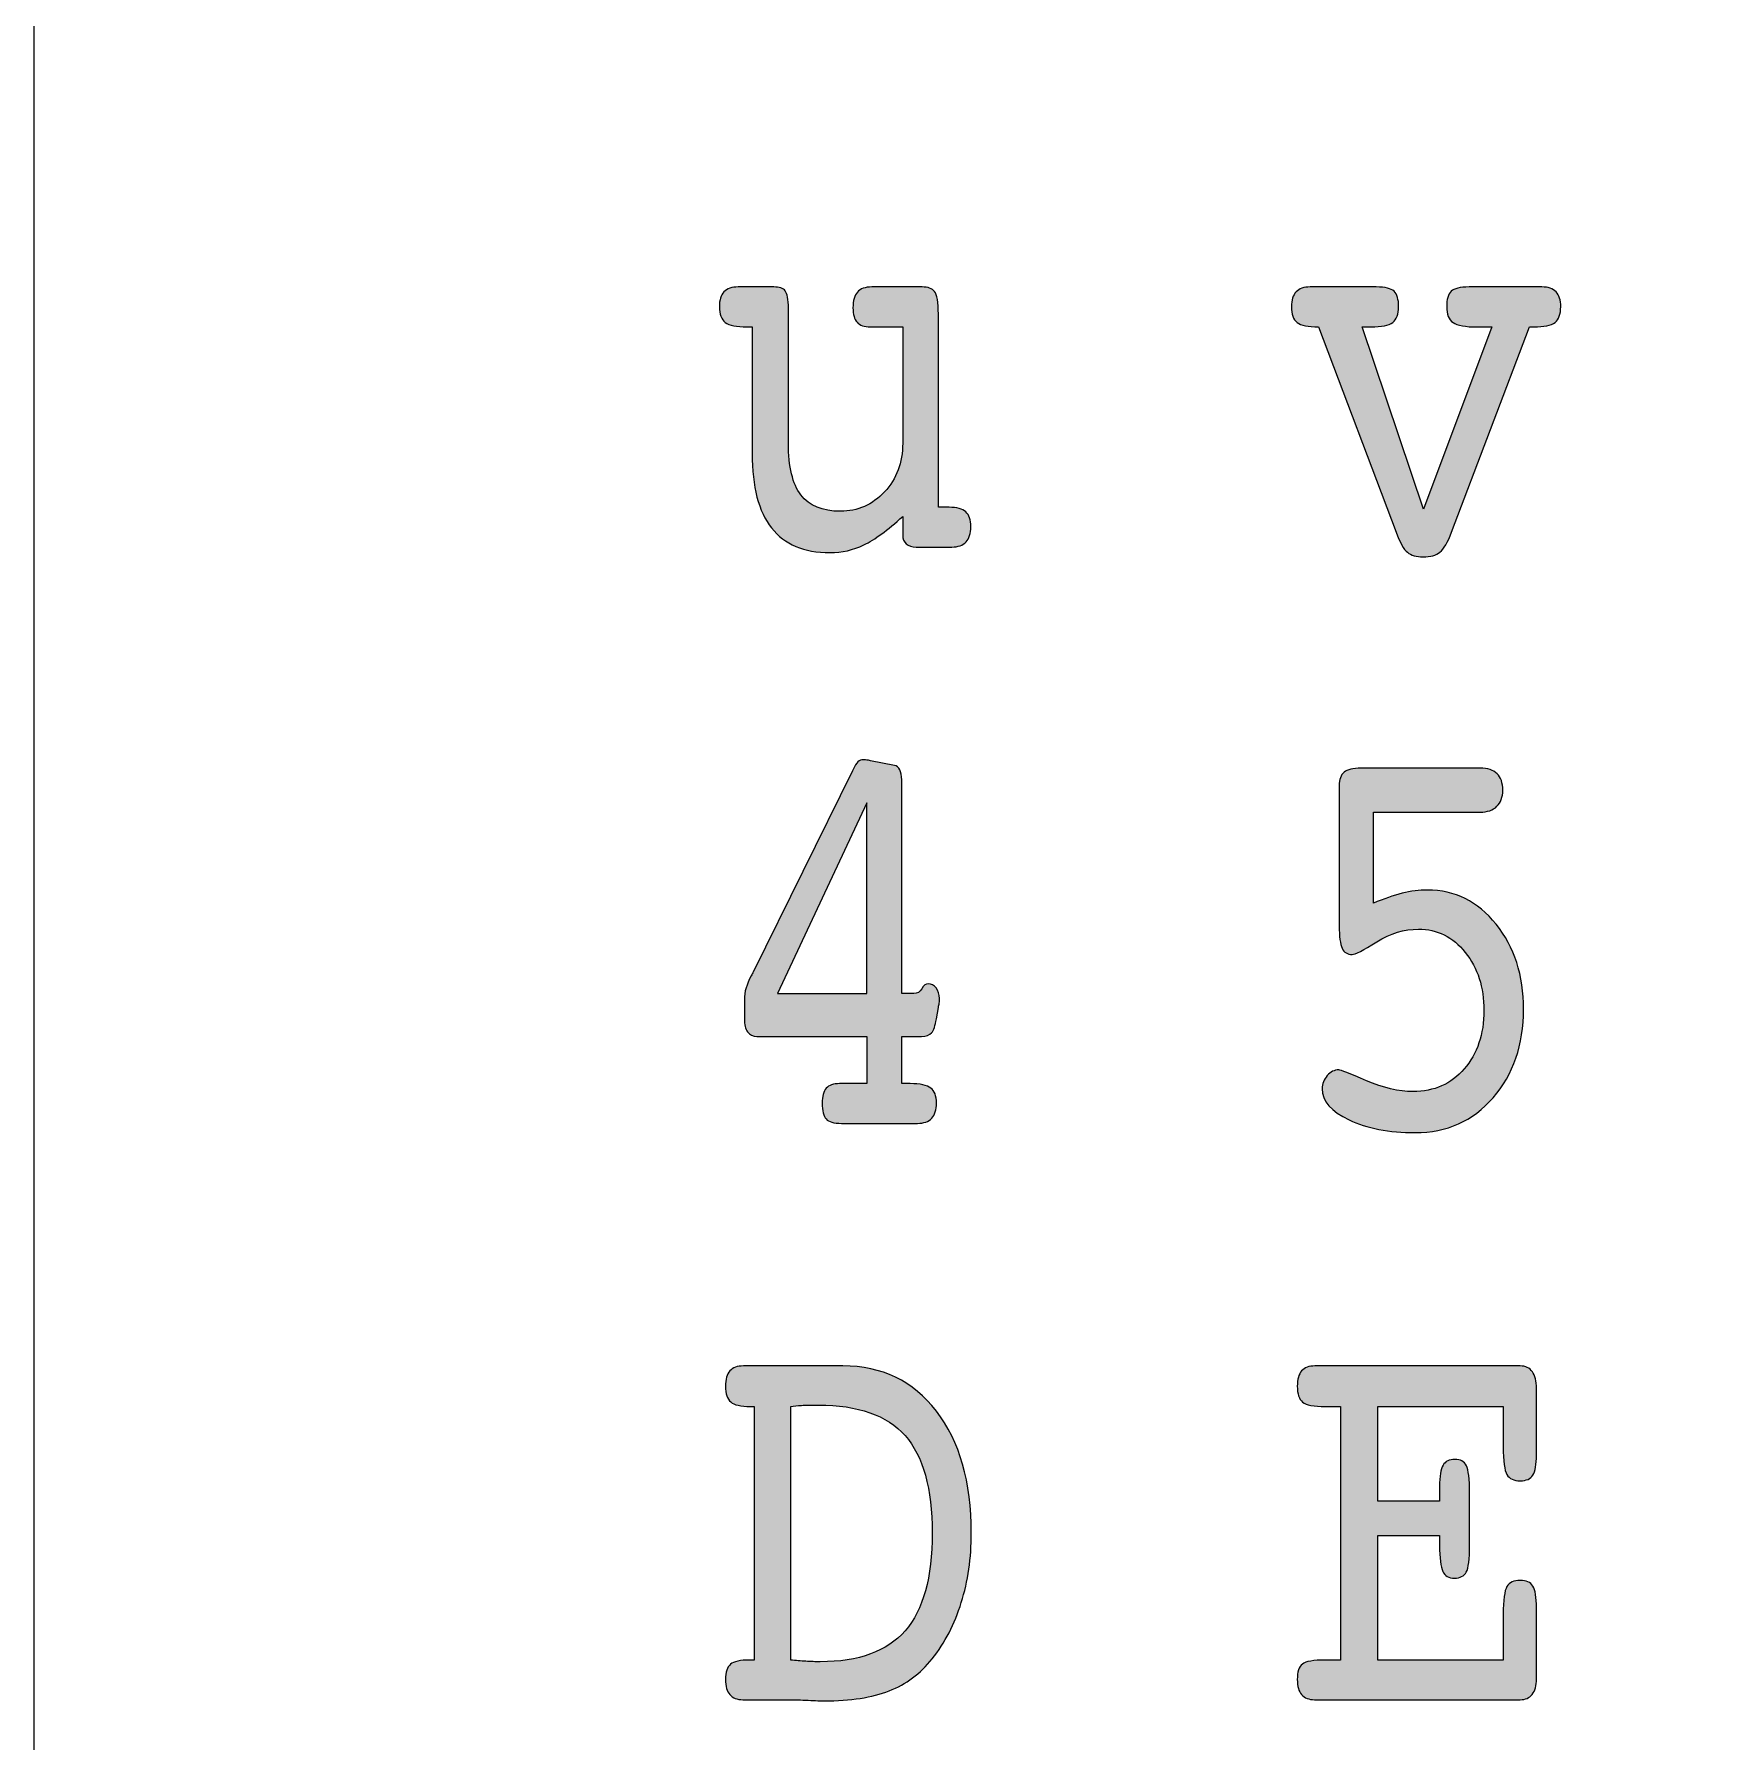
# Model space of a CAD drawing. Header units: inches. Extents: x 3 to 262, y 196 to 297.
# Drawn here: x 6.1 to 34.08, y 223.73 to 252.36 of the extents above; entities that cross this region are included whole.
import ezdxf

# ---------------------------------------------------------------- set-up
doc = ezdxf.new("R2010")
doc.units = ezdxf.units.IN
doc.header["$MEASUREMENT"] = 0
doc.layers.add('Engrave', color=7, linetype='Continuous')
doc.layers.add('LaserCut', color=7, linetype='Continuous')

msp = doc.modelspace()

# ---------------------------------------------------------------- hatches: boundary and pattern name
at = {"layer": 'Engrave', "true_color": 0xffffff}
h = msp.add_hatch(color=7, dxfattribs=at)
h.dxf.hatch_style = 2
edge = h.paths.add_edge_path()
edge.add_spline(control_points=[(18.749, 245.5), (18.749, 245.104), (18.818, 244.814), (18.958, 244.632), (19.097, 244.449), (19.319, 244.358), (19.622, 244.358), (19.909, 244.358), (20.155, 244.467), (20.359, 244.684), (20.563, 244.901), (20.665, 245.173), (20.665, 245.5), (20.665, 245.5), (20.665, 247.448), (20.665, 247.448), (20.665, 247.448), (20.124, 247.448), (20.124, 247.448), (20.021, 247.448), (19.947, 247.474), (19.9, 247.526), (19.854, 247.578), (19.831, 247.659), (19.831, 247.769), (19.831, 247.889), (19.856, 247.977), (19.906, 248.033), (19.956, 248.09), (20.037, 248.118), (20.147, 248.118), (20.147, 248.118), (20.989, 248.118), (20.989, 248.118), (21.089, 248.118), (21.159, 248.092), (21.2, 248.04), (21.241, 247.989), (21.262, 247.862), (21.262, 247.66), (21.262, 247.66), (21.262, 244.425), (21.262, 244.425), (21.262, 244.425), (21.443, 244.425), (21.443, 244.425), (21.573, 244.425), (21.665, 244.399), (21.722, 244.349), (21.779, 244.299), (21.807, 244.215), (21.807, 244.099), (21.807, 243.986), (21.78, 243.901), (21.726, 243.844), (21.672, 243.787), (21.594, 243.759), (21.491, 243.759), (21.491, 243.759), (20.89, 243.759), (20.89, 243.759), (20.819, 243.759), (20.764, 243.776), (20.724, 243.811), (20.685, 243.846), (20.665, 243.893), (20.665, 243.953), (20.665, 243.953), (20.665, 244.273), (20.665, 244.273), (20.412, 244.041), (20.195, 243.881), (20.015, 243.794), (19.834, 243.708), (19.644, 243.665), (19.444, 243.665), (19.009, 243.665), (18.683, 243.803), (18.466, 244.078), (18.249, 244.353), (18.14, 244.769), (18.14, 245.325), (18.14, 245.325), (18.14, 247.448), (18.14, 247.448), (18.14, 247.448), (18.057, 247.448), (18.057, 247.448), (17.878, 247.448), (17.755, 247.474), (17.689, 247.524), (17.624, 247.574), (17.591, 247.662), (17.591, 247.788), (17.591, 247.898), (17.617, 247.981), (17.668, 248.035), (17.719, 248.091), (17.799, 248.118), (17.907, 248.118), (17.907, 248.118), (18.504, 248.118), (18.504, 248.118), (18.596, 248.118), (18.66, 248.096), (18.695, 248.052), (18.731, 248.008), (18.749, 247.911), (18.749, 247.76), (18.749, 247.76), (18.749, 245.5), (18.749, 245.5), (18.749, 245.5), (18.749, 245.5), (18.749, 245.5)], knot_values=[0, 0, 0, 0, 1, 1, 1, 2, 2, 2, 3, 3, 3, 4, 4, 4, 5, 5, 5, 6, 6, 6, 7, 7, 7, 8, 8, 8, 9, 9, 9, 10, 10, 10, 11, 11, 11, 12, 12, 12, 13, 13, 13, 14, 14, 14, 15, 15, 15, 16, 16, 16, 17, 17, 17, 18, 18, 18, 19, 19, 19, 20, 20, 20, 21, 21, 21, 22, 22, 22, 23, 23, 23, 24, 24, 24, 25, 25, 25, 26, 26, 26, 27, 27, 27, 28, 28, 28, 29, 29, 29, 30, 30, 30, 31, 31, 31, 32, 32, 32, 33, 33, 33, 34, 34, 34, 35, 35, 35, 36, 36, 36, 37, 37, 37, 38, 38, 38, 38], degree=3, periodic=1)
h = msp.add_hatch(color=7, dxfattribs=at)
h.dxf.hatch_style = 2
edge = h.paths.add_edge_path()
edge.add_spline(control_points=[(27.635, 247.448), (27.461, 247.448), (27.342, 247.474), (27.278, 247.524), (27.213, 247.574), (27.181, 247.662), (27.181, 247.788), (27.181, 247.898), (27.207, 247.981), (27.26, 248.035), (27.313, 248.091), (27.392, 248.118), (27.497, 248.118), (27.497, 248.118), (28.603, 248.118), (28.603, 248.118), (28.754, 248.118), (28.853, 248.094), (28.904, 248.045), (28.954, 247.996), (28.979, 247.911), (28.979, 247.788), (28.979, 247.662), (28.946, 247.574), (28.88, 247.524), (28.814, 247.474), (28.693, 247.448), (28.517, 247.448), (28.517, 247.448), (28.37, 247.448), (28.37, 247.448), (28.37, 247.448), (29.397, 244.396), (29.397, 244.396), (29.397, 244.396), (30.54, 247.448), (30.54, 247.448), (30.54, 247.448), (30.302, 247.448), (30.302, 247.448), (30.1, 247.448), (29.963, 247.473), (29.892, 247.521), (29.82, 247.57), (29.785, 247.659), (29.785, 247.788), (29.785, 247.911), (29.81, 247.996), (29.86, 248.045), (29.91, 248.094), (30.01, 248.118), (30.16, 248.118), (30.16, 248.118), (31.381, 248.118), (31.381, 248.118), (31.487, 248.118), (31.566, 248.091), (31.618, 248.035), (31.671, 247.981), (31.697, 247.898), (31.697, 247.788), (31.697, 247.662), (31.665, 247.574), (31.601, 247.524), (31.536, 247.474), (31.417, 247.448), (31.243, 247.448), (31.243, 247.448), (31.172, 247.448), (31.172, 247.448), (31.172, 247.448), (29.868, 244.009), (29.868, 244.009), (29.802, 243.836), (29.737, 243.724), (29.672, 243.672), (29.608, 243.62), (29.513, 243.594), (29.39, 243.594), (29.276, 243.594), (29.189, 243.619), (29.127, 243.67), (29.065, 243.72), (29.001, 243.833), (28.935, 244.009), (28.935, 244.009), (27.635, 247.448), (27.635, 247.448), (27.635, 247.448), (27.635, 247.448), (27.635, 247.448)], knot_values=[0, 0, 0, 0, 1, 1, 1, 2, 2, 2, 3, 3, 3, 4, 4, 4, 5, 5, 5, 6, 6, 6, 7, 7, 7, 8, 8, 8, 9, 9, 9, 10, 10, 10, 11, 11, 11, 12, 12, 12, 13, 13, 13, 14, 14, 14, 15, 15, 15, 16, 16, 16, 17, 17, 17, 18, 18, 18, 19, 19, 19, 20, 20, 20, 21, 21, 21, 22, 22, 22, 23, 23, 23, 24, 24, 24, 25, 25, 25, 26, 26, 26, 27, 27, 27, 28, 28, 28, 29, 29, 29, 30, 30, 30, 30], degree=3, periodic=1)
h = msp.add_hatch(color=7, dxfattribs=at)
h.dxf.hatch_style = 2
h.paths.add_polyline_path([(20.064, 236.272), (20.064, 239.471), (18.567, 236.272)])
edge = h.paths.add_edge_path()
edge.add_spline(control_points=[(19.637, 234.097), (19.511, 234.097), (19.426, 234.122), (19.381, 234.171), (19.336, 234.219), (19.314, 234.308), (19.314, 234.437), (19.314, 234.55), (19.337, 234.633), (19.383, 234.685), (19.429, 234.737), (19.503, 234.763), (19.606, 234.763), (19.606, 234.763), (20.064, 234.763), (20.064, 234.763), (20.064, 234.763), (20.064, 235.555), (20.064, 235.555), (20.064, 235.555), (18.219, 235.555), (18.219, 235.555), (18.153, 235.555), (18.102, 235.58), (18.065, 235.631), (18.028, 235.681), (18.01, 235.753), (18.01, 235.848), (18.01, 235.848), (18.01, 236.174), (18.01, 236.174), (18.01, 236.299), (18.048, 236.431), (18.124, 236.57), (18.137, 236.595), (18.148, 236.615), (18.156, 236.631), (18.156, 236.631), (19.823, 240.009), (19.823, 240.009), (19.86, 240.087), (19.89, 240.138), (19.914, 240.16), (19.938, 240.182), (19.97, 240.193), (20.009, 240.193), (20.025, 240.193), (20.052, 240.189), (20.092, 240.183), (20.102, 240.18), (20.113, 240.177), (20.124, 240.174), (20.124, 240.174), (20.526, 240.098), (20.526, 240.098), (20.563, 240.092), (20.593, 240.068), (20.616, 240.025), (20.638, 239.983), (20.649, 239.927), (20.649, 239.858), (20.649, 239.858), (20.649, 236.272), (20.649, 236.272), (20.649, 236.272), (20.851, 236.272), (20.851, 236.272), (20.908, 236.272), (20.953, 236.3), (20.985, 236.355), (21.016, 236.41), (21.052, 236.438), (21.092, 236.438), (21.145, 236.438), (21.189, 236.414), (21.226, 236.367), (21.263, 236.32), (21.281, 236.261), (21.281, 236.192), (21.281, 236.164), (21.28, 236.138), (21.278, 236.114), (21.275, 236.091), (21.27, 236.066), (21.262, 236.041), (21.262, 236.041), (21.23, 235.848), (21.23, 235.848), (21.212, 235.735), (21.184, 235.657), (21.149, 235.617), (21.113, 235.576), (21.057, 235.555), (20.981, 235.555), (20.981, 235.555), (20.649, 235.555), (20.649, 235.555), (20.649, 235.555), (20.649, 234.763), (20.649, 234.763), (20.649, 234.763), (20.788, 234.763), (20.788, 234.763), (20.956, 234.763), (21.072, 234.738), (21.135, 234.69), (21.199, 234.641), (21.23, 234.557), (21.23, 234.437), (21.23, 234.324), (21.204, 234.239), (21.151, 234.182), (21.098, 234.126), (21.019, 234.097), (20.914, 234.097), (20.914, 234.097), (19.637, 234.097), (19.637, 234.097), (19.637, 234.097), (19.637, 234.097), (19.637, 234.097)], knot_values=[0, 0, 0, 0, 1, 1, 1, 2, 2, 2, 3, 3, 3, 4, 4, 4, 5, 5, 5, 6, 6, 6, 7, 7, 7, 8, 8, 8, 9, 9, 9, 10, 10, 10, 11, 11, 11, 12, 12, 12, 13, 13, 13, 14, 14, 14, 15, 15, 15, 16, 16, 16, 17, 17, 17, 18, 18, 18, 19, 19, 19, 20, 20, 20, 21, 21, 21, 22, 22, 22, 23, 23, 23, 24, 24, 24, 25, 25, 25, 26, 26, 26, 27, 27, 27, 28, 28, 28, 29, 29, 29, 30, 30, 30, 31, 31, 31, 32, 32, 32, 33, 33, 33, 34, 34, 34, 35, 35, 35, 36, 36, 36, 37, 37, 37, 38, 38, 38, 39, 39, 39, 40, 40, 40, 40], degree=3, periodic=1)
h = msp.add_hatch(color=7, dxfattribs=at)
h.dxf.hatch_style = 2
edge = h.paths.add_edge_path()
edge.add_spline(control_points=[(28.556, 237.787), (28.73, 237.862), (28.891, 237.918), (29.038, 237.954), (29.185, 237.99), (29.327, 238.009), (29.461, 238.009), (29.922, 238.009), (30.306, 237.817), (30.613, 237.435), (30.92, 237.053), (31.073, 236.579), (31.073, 236.013), (31.073, 235.412), (30.903, 234.917), (30.563, 234.527), (30.223, 234.137), (29.789, 233.942), (29.259, 233.942), (28.817, 233.942), (28.446, 234.013), (28.147, 234.156), (27.848, 234.299), (27.698, 234.473), (27.698, 234.678), (27.698, 234.759), (27.726, 234.833), (27.781, 234.897), (27.837, 234.962), (27.901, 234.994), (27.975, 234.994), (28.004, 234.994), (28.159, 234.933), (28.439, 234.812), (28.72, 234.691), (28.98, 234.631), (29.22, 234.631), (29.573, 234.631), (29.859, 234.757), (30.079, 235.01), (30.299, 235.264), (30.409, 235.59), (30.409, 235.989), (30.409, 236.38), (30.305, 236.704), (30.097, 236.963), (29.889, 237.223), (29.627, 237.353), (29.311, 237.353), (29.074, 237.353), (28.841, 237.282), (28.613, 237.14), (28.385, 236.999), (28.248, 236.928), (28.201, 236.928), (28.121, 236.928), (28.065, 236.962), (28.033, 237.032), (27.999, 237.101), (27.983, 237.227), (27.983, 237.409), (27.983, 237.409), (27.983, 239.759), (27.983, 239.759), (27.983, 239.862), (28.01, 239.937), (28.064, 239.983), (28.118, 240.028), (28.212, 240.051), (28.347, 240.051), (28.347, 240.051), (30.346, 240.051), (30.346, 240.051), (30.472, 240.051), (30.567, 240.02), (30.63, 239.959), (30.694, 239.898), (30.725, 239.806), (30.725, 239.683), (30.725, 239.567), (30.693, 239.476), (30.627, 239.412), (30.561, 239.347), (30.467, 239.315), (30.346, 239.315), (30.346, 239.315), (28.556, 239.315), (28.556, 239.315), (28.556, 239.315), (28.556, 237.787), (28.556, 237.787), (28.556, 237.787), (28.556, 237.787), (28.556, 237.787)], knot_values=[0, 0, 0, 0, 1, 1, 1, 2, 2, 2, 3, 3, 3, 4, 4, 4, 5, 5, 5, 6, 6, 6, 7, 7, 7, 8, 8, 8, 9, 9, 9, 10, 10, 10, 11, 11, 11, 12, 12, 12, 13, 13, 13, 14, 14, 14, 15, 15, 15, 16, 16, 16, 17, 17, 17, 18, 18, 18, 19, 19, 19, 20, 20, 20, 21, 21, 21, 22, 22, 22, 23, 23, 23, 24, 24, 24, 25, 25, 25, 26, 26, 26, 27, 27, 27, 28, 28, 28, 29, 29, 29, 30, 30, 30, 31, 31, 31, 31], degree=3, periodic=1)
h = msp.add_hatch(color=7, dxfattribs=at)
h.dxf.hatch_style = 2
edge = h.paths.add_edge_path()
edge.add_spline(control_points=[(18.788, 225.101), (18.872, 225.092), (18.956, 225.084), (19.039, 225.08), (19.122, 225.075), (19.203, 225.072), (19.282, 225.072), (19.93, 225.072), (20.405, 225.246), (20.706, 225.592), (21.008, 225.937), (21.159, 226.483), (21.159, 227.229), (21.159, 227.977), (21.007, 228.522), (20.705, 228.863), (20.402, 229.205), (19.917, 229.375), (19.251, 229.375), (19.127, 229.375), (19.032, 229.374), (18.968, 229.37), (18.903, 229.367), (18.843, 229.361), (18.788, 229.352), (18.788, 229.352), (18.788, 225.101), (18.788, 225.101), (18.788, 225.101), (18.788, 225.101), (18.788, 225.101)], knot_values=[0, 0, 0, 0, 1, 1, 1, 2, 2, 2, 3, 3, 3, 4, 4, 4, 5, 5, 5, 6, 6, 6, 7, 7, 7, 8, 8, 8, 9, 9, 9, 10, 10, 10, 10], degree=3, periodic=1)
edge = h.paths.add_edge_path()
edge.add_spline(control_points=[(18.788, 224.436), (18.788, 224.436), (17.986, 224.436), (17.986, 224.436), (17.888, 224.436), (17.815, 224.464), (17.767, 224.521), (17.718, 224.577), (17.693, 224.662), (17.693, 224.775), (17.693, 224.898), (17.722, 224.983), (17.778, 225.03), (17.835, 225.078), (17.942, 225.101), (18.1, 225.101), (18.1, 225.101), (18.172, 225.101), (18.172, 225.101), (18.172, 225.101), (18.172, 229.352), (18.172, 229.352), (18.172, 229.352), (18.108, 229.352), (18.108, 229.352), (17.951, 229.352), (17.841, 229.377), (17.782, 229.427), (17.723, 229.477), (17.693, 229.565), (17.693, 229.691), (17.693, 229.808), (17.718, 229.893), (17.767, 229.948), (17.815, 230.003), (17.891, 230.031), (17.994, 230.031), (17.994, 230.031), (19.661, 230.031), (19.661, 230.031), (20.317, 230.031), (20.84, 229.779), (21.23, 229.274), (21.62, 228.769), (21.815, 228.087), (21.815, 227.229), (21.815, 226.81), (21.759, 226.422), (21.647, 226.064), (21.535, 225.705), (21.372, 225.39), (21.159, 225.12), (20.962, 224.875), (20.721, 224.696), (20.438, 224.584), (20.155, 224.473), (19.79, 224.417), (19.345, 224.417), (19.293, 224.417), (19.204, 224.42), (19.078, 224.426), (18.953, 224.433), (18.856, 224.436), (18.788, 224.436), (18.788, 224.436), (18.788, 224.436), (18.788, 224.436)], knot_values=[0, 0, 0, 0, 1, 1, 1, 2, 2, 2, 3, 3, 3, 4, 4, 4, 5, 5, 5, 6, 6, 6, 7, 7, 7, 8, 8, 8, 9, 9, 9, 10, 10, 10, 11, 11, 11, 12, 12, 12, 13, 13, 13, 14, 14, 14, 15, 15, 15, 16, 16, 16, 17, 17, 17, 18, 18, 18, 19, 19, 19, 20, 20, 20, 21, 21, 21, 22, 22, 22, 22], degree=3, periodic=1)
h = msp.add_hatch(color=7, dxfattribs=at)
h.dxf.hatch_style = 2
edge = h.paths.add_edge_path()
edge.add_spline(control_points=[(31.018, 224.436), (31.018, 224.436), (27.568, 224.436), (27.568, 224.436), (27.473, 224.436), (27.401, 224.464), (27.353, 224.521), (27.304, 224.577), (27.28, 224.662), (27.28, 224.775), (27.28, 224.901), (27.308, 224.987), (27.365, 225.033), (27.421, 225.078), (27.551, 225.101), (27.754, 225.101), (27.754, 225.101), (28.007, 225.101), (28.007, 225.101), (28.007, 225.101), (28.007, 229.352), (28.007, 229.352), (28.007, 229.352), (27.754, 229.352), (27.754, 229.352), (27.556, 229.352), (27.428, 229.376), (27.369, 229.425), (27.309, 229.473), (27.28, 229.562), (27.28, 229.691), (27.28, 229.808), (27.304, 229.893), (27.353, 229.948), (27.401, 230.003), (27.476, 230.031), (27.576, 230.031), (27.576, 230.031), (31.018, 230.031), (31.018, 230.031), (31.107, 230.031), (31.175, 229.999), (31.221, 229.934), (31.267, 229.87), (31.29, 229.776), (31.29, 229.653), (31.29, 229.653), (31.29, 228.54), (31.29, 228.54), (31.29, 228.377), (31.271, 228.264), (31.231, 228.201), (31.192, 228.137), (31.12, 228.106), (31.018, 228.106), (30.91, 228.106), (30.835, 228.141), (30.794, 228.21), (30.754, 228.279), (30.733, 228.435), (30.733, 228.677), (30.733, 228.677), (30.733, 229.352), (30.733, 229.352), (30.733, 229.352), (28.631, 229.352), (28.631, 229.352), (28.631, 229.352), (28.631, 227.762), (28.631, 227.762), (28.631, 227.762), (29.666, 227.762), (29.666, 227.762), (29.666, 227.762), (29.666, 228.012), (29.666, 228.012), (29.666, 228.182), (29.685, 228.299), (29.724, 228.366), (29.762, 228.432), (29.828, 228.465), (29.923, 228.465), (30.016, 228.465), (30.079, 228.429), (30.115, 228.359), (30.15, 228.288), (30.168, 228.136), (30.168, 227.903), (30.168, 227.903), (30.168, 227.026), (30.168, 227.026), (30.168, 226.79), (30.15, 226.639), (30.113, 226.573), (30.076, 226.507), (30.01, 226.474), (29.915, 226.474), (29.82, 226.474), (29.755, 226.511), (29.719, 226.587), (29.684, 226.663), (29.666, 226.809), (29.666, 227.026), (29.666, 227.026), (29.666, 227.191), (29.666, 227.191), (29.666, 227.191), (28.631, 227.191), (28.631, 227.191), (28.631, 227.191), (28.631, 225.101), (28.631, 225.101), (28.631, 225.101), (30.733, 225.101), (30.733, 225.101), (30.733, 225.101), (30.733, 225.865), (30.733, 225.865), (30.733, 226.108), (30.754, 226.263), (30.794, 226.332), (30.835, 226.401), (30.91, 226.436), (31.018, 226.436), (31.118, 226.436), (31.188, 226.404), (31.229, 226.339), (31.27, 226.275), (31.29, 226.153), (31.29, 225.974), (31.29, 225.974), (31.29, 224.785), (31.29, 224.785), (31.29, 224.672), (31.267, 224.585), (31.219, 224.525), (31.172, 224.466), (31.105, 224.436), (31.018, 224.436), (31.018, 224.436), (31.018, 224.436), (31.018, 224.436)], knot_values=[0, 0, 0, 0, 1, 1, 1, 2, 2, 2, 3, 3, 3, 4, 4, 4, 5, 5, 5, 6, 6, 6, 7, 7, 7, 8, 8, 8, 9, 9, 9, 10, 10, 10, 11, 11, 11, 12, 12, 12, 13, 13, 13, 14, 14, 14, 15, 15, 15, 16, 16, 16, 17, 17, 17, 18, 18, 18, 19, 19, 19, 20, 20, 20, 21, 21, 21, 22, 22, 22, 23, 23, 23, 24, 24, 24, 25, 25, 25, 26, 26, 26, 27, 27, 27, 28, 28, 28, 29, 29, 29, 30, 30, 30, 31, 31, 31, 32, 32, 32, 33, 33, 33, 34, 34, 34, 35, 35, 35, 36, 36, 36, 37, 37, 37, 38, 38, 38, 39, 39, 39, 40, 40, 40, 41, 41, 41, 42, 42, 42, 43, 43, 43, 44, 44, 44, 45, 45, 45, 46, 46, 46, 47, 47, 47, 47], degree=3, periodic=1)

# ---------------------------------------------------------------- linework, layer by layer
at = {"layer": 'Engrave', "lineweight": 0}
msp.add_lwpolyline([(20.064, 236.272), (20.064, 239.471), (18.567, 236.272), (20.064, 236.272), (20.064, 236.272)], dxfattribs=at)
for points, knots in [([(18.749, 245.5), (18.749, 245.104), (18.818, 244.814), (18.958, 244.632), (19.097, 244.449), (19.319, 244.358), (19.622, 244.358), (19.909, 244.358), (20.155, 244.467), (20.359, 244.684), (20.563, 244.901), (20.665, 245.173), (20.665, 245.5), (20.665, 245.5), (20.665, 247.448), (20.665, 247.448), (20.665, 247.448), (20.124, 247.448), (20.124, 247.448), (20.021, 247.448), (19.947, 247.474), (19.9, 247.526), (19.854, 247.578), (19.831, 247.659), (19.831, 247.769), (19.831, 247.889), (19.856, 247.977), (19.906, 248.033), (19.956, 248.09), (20.037, 248.118), (20.147, 248.118), (20.147, 248.118), (20.989, 248.118), (20.989, 248.118), (21.089, 248.118), (21.159, 248.092), (21.2, 248.04), (21.241, 247.989), (21.262, 247.862), (21.262, 247.66), (21.262, 247.66), (21.262, 244.425), (21.262, 244.425), (21.262, 244.425), (21.443, 244.425), (21.443, 244.425), (21.573, 244.425), (21.665, 244.399), (21.722, 244.349), (21.779, 244.299), (21.807, 244.215), (21.807, 244.099), (21.807, 243.986), (21.78, 243.901), (21.726, 243.844), (21.672, 243.787), (21.594, 243.759), (21.491, 243.759), (21.491, 243.759), (20.89, 243.759), (20.89, 243.759), (20.819, 243.759), (20.764, 243.776), (20.724, 243.811), (20.685, 243.846), (20.665, 243.893), (20.665, 243.953), (20.665, 243.953), (20.665, 244.273), (20.665, 244.273), (20.412, 244.041), (20.195, 243.881), (20.015, 243.794), (19.834, 243.708), (19.644, 243.665), (19.444, 243.665), (19.009, 243.665), (18.683, 243.803), (18.466, 244.078), (18.249, 244.353), (18.14, 244.769), (18.14, 245.325), (18.14, 245.325), (18.14, 247.448), (18.14, 247.448), (18.14, 247.448), (18.057, 247.448), (18.057, 247.448), (17.878, 247.448), (17.755, 247.474), (17.689, 247.524), (17.624, 247.574), (17.591, 247.662), (17.591, 247.788), (17.591, 247.898), (17.617, 247.981), (17.668, 248.035), (17.719, 248.091), (17.799, 248.118), (17.907, 248.118), (17.907, 248.118), (18.504, 248.118), (18.504, 248.118), (18.596, 248.118), (18.66, 248.096), (18.695, 248.052), (18.731, 248.008), (18.749, 247.911), (18.749, 247.76), (18.749, 247.76), (18.749, 245.5), (18.749, 245.5), (18.749, 245.5), (18.749, 245.5), (18.749, 245.5)], [0, 0, 0, 0, 1, 1, 1, 2, 2, 2, 3, 3, 3, 4, 4, 4, 5, 5, 5, 6, 6, 6, 7, 7, 7, 8, 8, 8, 9, 9, 9, 10, 10, 10, 11, 11, 11, 12, 12, 12, 13, 13, 13, 14, 14, 14, 15, 15, 15, 16, 16, 16, 17, 17, 17, 18, 18, 18, 19, 19, 19, 20, 20, 20, 21, 21, 21, 22, 22, 22, 23, 23, 23, 24, 24, 24, 25, 25, 25, 26, 26, 26, 27, 27, 27, 28, 28, 28, 29, 29, 29, 30, 30, 30, 31, 31, 31, 32, 32, 32, 33, 33, 33, 34, 34, 34, 35, 35, 35, 36, 36, 36, 37, 37, 37, 38, 38, 38, 38]), ([(27.635, 247.448), (27.461, 247.448), (27.342, 247.474), (27.278, 247.524), (27.213, 247.574), (27.181, 247.662), (27.181, 247.788), (27.181, 247.898), (27.207, 247.981), (27.26, 248.035), (27.313, 248.091), (27.392, 248.118), (27.497, 248.118), (27.497, 248.118), (28.603, 248.118), (28.603, 248.118), (28.754, 248.118), (28.853, 248.094), (28.904, 248.045), (28.954, 247.996), (28.979, 247.911), (28.979, 247.788), (28.979, 247.662), (28.946, 247.574), (28.88, 247.524), (28.814, 247.474), (28.693, 247.448), (28.517, 247.448), (28.517, 247.448), (28.37, 247.448), (28.37, 247.448), (28.37, 247.448), (29.397, 244.396), (29.397, 244.396), (29.397, 244.396), (30.54, 247.448), (30.54, 247.448), (30.54, 247.448), (30.302, 247.448), (30.302, 247.448), (30.1, 247.448), (29.963, 247.473), (29.892, 247.521), (29.82, 247.57), (29.785, 247.659), (29.785, 247.788), (29.785, 247.911), (29.81, 247.996), (29.86, 248.045), (29.91, 248.094), (30.01, 248.118), (30.16, 248.118), (30.16, 248.118), (31.381, 248.118), (31.381, 248.118), (31.487, 248.118), (31.566, 248.091), (31.618, 248.035), (31.671, 247.981), (31.697, 247.898), (31.697, 247.788), (31.697, 247.662), (31.665, 247.574), (31.601, 247.524), (31.536, 247.474), (31.417, 247.448), (31.243, 247.448), (31.243, 247.448), (31.172, 247.448), (31.172, 247.448), (31.172, 247.448), (29.868, 244.009), (29.868, 244.009), (29.802, 243.836), (29.737, 243.724), (29.672, 243.672), (29.608, 243.62), (29.513, 243.594), (29.39, 243.594), (29.276, 243.594), (29.189, 243.619), (29.127, 243.67), (29.065, 243.72), (29.001, 243.833), (28.935, 244.009), (28.935, 244.009), (27.635, 247.448), (27.635, 247.448), (27.635, 247.448), (27.635, 247.448), (27.635, 247.448)], [0, 0, 0, 0, 1, 1, 1, 2, 2, 2, 3, 3, 3, 4, 4, 4, 5, 5, 5, 6, 6, 6, 7, 7, 7, 8, 8, 8, 9, 9, 9, 10, 10, 10, 11, 11, 11, 12, 12, 12, 13, 13, 13, 14, 14, 14, 15, 15, 15, 16, 16, 16, 17, 17, 17, 18, 18, 18, 19, 19, 19, 20, 20, 20, 21, 21, 21, 22, 22, 22, 23, 23, 23, 24, 24, 24, 25, 25, 25, 26, 26, 26, 27, 27, 27, 28, 28, 28, 29, 29, 29, 30, 30, 30, 30]), ([(19.637, 234.097), (19.511, 234.097), (19.426, 234.122), (19.381, 234.171), (19.336, 234.219), (19.314, 234.308), (19.314, 234.437), (19.314, 234.55), (19.337, 234.633), (19.383, 234.685), (19.429, 234.737), (19.503, 234.763), (19.606, 234.763), (19.606, 234.763), (20.064, 234.763), (20.064, 234.763), (20.064, 234.763), (20.064, 235.555), (20.064, 235.555), (20.064, 235.555), (18.219, 235.555), (18.219, 235.555), (18.153, 235.555), (18.102, 235.58), (18.065, 235.631), (18.028, 235.681), (18.01, 235.753), (18.01, 235.848), (18.01, 235.848), (18.01, 236.174), (18.01, 236.174), (18.01, 236.299), (18.048, 236.431), (18.124, 236.57), (18.137, 236.595), (18.148, 236.615), (18.156, 236.631), (18.156, 236.631), (19.823, 240.009), (19.823, 240.009), (19.86, 240.087), (19.89, 240.138), (19.914, 240.16), (19.938, 240.182), (19.97, 240.193), (20.009, 240.193), (20.025, 240.193), (20.052, 240.189), (20.092, 240.183), (20.102, 240.18), (20.113, 240.177), (20.124, 240.174), (20.124, 240.174), (20.526, 240.098), (20.526, 240.098), (20.563, 240.092), (20.593, 240.068), (20.616, 240.025), (20.638, 239.983), (20.649, 239.927), (20.649, 239.858), (20.649, 239.858), (20.649, 236.272), (20.649, 236.272), (20.649, 236.272), (20.851, 236.272), (20.851, 236.272), (20.908, 236.272), (20.953, 236.3), (20.985, 236.355), (21.016, 236.41), (21.052, 236.438), (21.092, 236.438), (21.145, 236.438), (21.189, 236.414), (21.226, 236.367), (21.263, 236.32), (21.281, 236.261), (21.281, 236.192), (21.281, 236.164), (21.28, 236.138), (21.278, 236.114), (21.275, 236.091), (21.27, 236.066), (21.262, 236.041), (21.262, 236.041), (21.23, 235.848), (21.23, 235.848), (21.212, 235.735), (21.184, 235.657), (21.149, 235.617), (21.113, 235.576), (21.057, 235.555), (20.981, 235.555), (20.981, 235.555), (20.649, 235.555), (20.649, 235.555), (20.649, 235.555), (20.649, 234.763), (20.649, 234.763), (20.649, 234.763), (20.788, 234.763), (20.788, 234.763), (20.956, 234.763), (21.072, 234.738), (21.135, 234.69), (21.199, 234.641), (21.23, 234.557), (21.23, 234.437), (21.23, 234.324), (21.204, 234.239), (21.151, 234.182), (21.098, 234.126), (21.019, 234.097), (20.914, 234.097), (20.914, 234.097), (19.637, 234.097), (19.637, 234.097), (19.637, 234.097), (19.637, 234.097), (19.637, 234.097)], [0, 0, 0, 0, 1, 1, 1, 2, 2, 2, 3, 3, 3, 4, 4, 4, 5, 5, 5, 6, 6, 6, 7, 7, 7, 8, 8, 8, 9, 9, 9, 10, 10, 10, 11, 11, 11, 12, 12, 12, 13, 13, 13, 14, 14, 14, 15, 15, 15, 16, 16, 16, 17, 17, 17, 18, 18, 18, 19, 19, 19, 20, 20, 20, 21, 21, 21, 22, 22, 22, 23, 23, 23, 24, 24, 24, 25, 25, 25, 26, 26, 26, 27, 27, 27, 28, 28, 28, 29, 29, 29, 30, 30, 30, 31, 31, 31, 32, 32, 32, 33, 33, 33, 34, 34, 34, 35, 35, 35, 36, 36, 36, 37, 37, 37, 38, 38, 38, 39, 39, 39, 40, 40, 40, 40]), ([(28.556, 237.787), (28.73, 237.862), (28.891, 237.918), (29.038, 237.954), (29.185, 237.99), (29.327, 238.009), (29.461, 238.009), (29.922, 238.009), (30.306, 237.817), (30.613, 237.435), (30.92, 237.053), (31.073, 236.579), (31.073, 236.013), (31.073, 235.412), (30.903, 234.917), (30.563, 234.527), (30.223, 234.137), (29.789, 233.942), (29.259, 233.942), (28.817, 233.942), (28.446, 234.013), (28.147, 234.156), (27.848, 234.299), (27.698, 234.473), (27.698, 234.678), (27.698, 234.759), (27.726, 234.833), (27.781, 234.897), (27.837, 234.962), (27.901, 234.994), (27.975, 234.994), (28.004, 234.994), (28.159, 234.933), (28.439, 234.812), (28.72, 234.691), (28.98, 234.631), (29.22, 234.631), (29.573, 234.631), (29.859, 234.757), (30.079, 235.01), (30.299, 235.264), (30.409, 235.59), (30.409, 235.989), (30.409, 236.38), (30.305, 236.704), (30.097, 236.963), (29.889, 237.223), (29.627, 237.353), (29.311, 237.353), (29.074, 237.353), (28.841, 237.282), (28.613, 237.14), (28.385, 236.999), (28.248, 236.928), (28.201, 236.928), (28.121, 236.928), (28.065, 236.962), (28.033, 237.032), (27.999, 237.101), (27.983, 237.227), (27.983, 237.409), (27.983, 237.409), (27.983, 239.759), (27.983, 239.759), (27.983, 239.862), (28.01, 239.937), (28.064, 239.983), (28.118, 240.028), (28.212, 240.051), (28.347, 240.051), (28.347, 240.051), (30.346, 240.051), (30.346, 240.051), (30.472, 240.051), (30.567, 240.02), (30.63, 239.959), (30.694, 239.898), (30.725, 239.806), (30.725, 239.683), (30.725, 239.567), (30.693, 239.476), (30.627, 239.412), (30.561, 239.347), (30.467, 239.315), (30.346, 239.315), (30.346, 239.315), (28.556, 239.315), (28.556, 239.315), (28.556, 239.315), (28.556, 237.787), (28.556, 237.787), (28.556, 237.787), (28.556, 237.787), (28.556, 237.787)], [0, 0, 0, 0, 1, 1, 1, 2, 2, 2, 3, 3, 3, 4, 4, 4, 5, 5, 5, 6, 6, 6, 7, 7, 7, 8, 8, 8, 9, 9, 9, 10, 10, 10, 11, 11, 11, 12, 12, 12, 13, 13, 13, 14, 14, 14, 15, 15, 15, 16, 16, 16, 17, 17, 17, 18, 18, 18, 19, 19, 19, 20, 20, 20, 21, 21, 21, 22, 22, 22, 23, 23, 23, 24, 24, 24, 25, 25, 25, 26, 26, 26, 27, 27, 27, 28, 28, 28, 29, 29, 29, 30, 30, 30, 31, 31, 31, 31]), ([(18.788, 224.436), (18.788, 224.436), (17.986, 224.436), (17.986, 224.436), (17.888, 224.436), (17.815, 224.464), (17.767, 224.521), (17.718, 224.577), (17.693, 224.662), (17.693, 224.775), (17.693, 224.898), (17.722, 224.983), (17.778, 225.03), (17.835, 225.078), (17.942, 225.101), (18.1, 225.101), (18.1, 225.101), (18.172, 225.101), (18.172, 225.101), (18.172, 225.101), (18.172, 229.352), (18.172, 229.352), (18.172, 229.352), (18.108, 229.352), (18.108, 229.352), (17.951, 229.352), (17.841, 229.377), (17.782, 229.427), (17.723, 229.477), (17.693, 229.565), (17.693, 229.691), (17.693, 229.808), (17.718, 229.893), (17.767, 229.948), (17.815, 230.003), (17.891, 230.031), (17.994, 230.031), (17.994, 230.031), (19.661, 230.031), (19.661, 230.031), (20.317, 230.031), (20.84, 229.779), (21.23, 229.274), (21.62, 228.769), (21.815, 228.087), (21.815, 227.229), (21.815, 226.81), (21.759, 226.422), (21.647, 226.064), (21.535, 225.705), (21.372, 225.39), (21.159, 225.12), (20.962, 224.875), (20.721, 224.696), (20.438, 224.584), (20.155, 224.473), (19.79, 224.417), (19.345, 224.417), (19.293, 224.417), (19.204, 224.42), (19.078, 224.426), (18.953, 224.433), (18.856, 224.436), (18.788, 224.436), (18.788, 224.436), (18.788, 224.436), (18.788, 224.436)], [0, 0, 0, 0, 1, 1, 1, 2, 2, 2, 3, 3, 3, 4, 4, 4, 5, 5, 5, 6, 6, 6, 7, 7, 7, 8, 8, 8, 9, 9, 9, 10, 10, 10, 11, 11, 11, 12, 12, 12, 13, 13, 13, 14, 14, 14, 15, 15, 15, 16, 16, 16, 17, 17, 17, 18, 18, 18, 19, 19, 19, 20, 20, 20, 21, 21, 21, 22, 22, 22, 22]), ([(31.018, 224.436), (31.018, 224.436), (27.568, 224.436), (27.568, 224.436), (27.473, 224.436), (27.401, 224.464), (27.353, 224.521), (27.304, 224.577), (27.28, 224.662), (27.28, 224.775), (27.28, 224.901), (27.308, 224.987), (27.365, 225.033), (27.421, 225.078), (27.551, 225.101), (27.754, 225.101), (27.754, 225.101), (28.007, 225.101), (28.007, 225.101), (28.007, 225.101), (28.007, 229.352), (28.007, 229.352), (28.007, 229.352), (27.754, 229.352), (27.754, 229.352), (27.556, 229.352), (27.428, 229.376), (27.369, 229.425), (27.309, 229.473), (27.28, 229.562), (27.28, 229.691), (27.28, 229.808), (27.304, 229.893), (27.353, 229.948), (27.401, 230.003), (27.476, 230.031), (27.576, 230.031), (27.576, 230.031), (31.018, 230.031), (31.018, 230.031), (31.107, 230.031), (31.175, 229.999), (31.221, 229.934), (31.267, 229.87), (31.29, 229.776), (31.29, 229.653), (31.29, 229.653), (31.29, 228.54), (31.29, 228.54), (31.29, 228.377), (31.271, 228.264), (31.231, 228.201), (31.192, 228.137), (31.12, 228.106), (31.018, 228.106), (30.91, 228.106), (30.835, 228.141), (30.794, 228.21), (30.754, 228.279), (30.733, 228.435), (30.733, 228.677), (30.733, 228.677), (30.733, 229.352), (30.733, 229.352), (30.733, 229.352), (28.631, 229.352), (28.631, 229.352), (28.631, 229.352), (28.631, 227.762), (28.631, 227.762), (28.631, 227.762), (29.666, 227.762), (29.666, 227.762), (29.666, 227.762), (29.666, 228.012), (29.666, 228.012), (29.666, 228.182), (29.685, 228.299), (29.724, 228.366), (29.762, 228.432), (29.828, 228.465), (29.923, 228.465), (30.016, 228.465), (30.079, 228.429), (30.115, 228.359), (30.15, 228.288), (30.168, 228.136), (30.168, 227.903), (30.168, 227.903), (30.168, 227.026), (30.168, 227.026), (30.168, 226.79), (30.15, 226.639), (30.113, 226.573), (30.076, 226.507), (30.01, 226.474), (29.915, 226.474), (29.82, 226.474), (29.755, 226.511), (29.719, 226.587), (29.684, 226.663), (29.666, 226.809), (29.666, 227.026), (29.666, 227.026), (29.666, 227.191), (29.666, 227.191), (29.666, 227.191), (28.631, 227.191), (28.631, 227.191), (28.631, 227.191), (28.631, 225.101), (28.631, 225.101), (28.631, 225.101), (30.733, 225.101), (30.733, 225.101), (30.733, 225.101), (30.733, 225.865), (30.733, 225.865), (30.733, 226.108), (30.754, 226.263), (30.794, 226.332), (30.835, 226.401), (30.91, 226.436), (31.018, 226.436), (31.118, 226.436), (31.188, 226.404), (31.229, 226.339), (31.27, 226.275), (31.29, 226.153), (31.29, 225.974), (31.29, 225.974), (31.29, 224.785), (31.29, 224.785), (31.29, 224.672), (31.267, 224.585), (31.219, 224.525), (31.172, 224.466), (31.105, 224.436), (31.018, 224.436), (31.018, 224.436), (31.018, 224.436), (31.018, 224.436)], [0, 0, 0, 0, 1, 1, 1, 2, 2, 2, 3, 3, 3, 4, 4, 4, 5, 5, 5, 6, 6, 6, 7, 7, 7, 8, 8, 8, 9, 9, 9, 10, 10, 10, 11, 11, 11, 12, 12, 12, 13, 13, 13, 14, 14, 14, 15, 15, 15, 16, 16, 16, 17, 17, 17, 18, 18, 18, 19, 19, 19, 20, 20, 20, 21, 21, 21, 22, 22, 22, 23, 23, 23, 24, 24, 24, 25, 25, 25, 26, 26, 26, 27, 27, 27, 28, 28, 28, 29, 29, 29, 30, 30, 30, 31, 31, 31, 32, 32, 32, 33, 33, 33, 34, 34, 34, 35, 35, 35, 36, 36, 36, 37, 37, 37, 38, 38, 38, 39, 39, 39, 40, 40, 40, 41, 41, 41, 42, 42, 42, 43, 43, 43, 44, 44, 44, 45, 45, 45, 46, 46, 46, 47, 47, 47, 47]), ([(18.788, 225.101), (18.872, 225.092), (18.956, 225.084), (19.039, 225.08), (19.122, 225.075), (19.203, 225.072), (19.282, 225.072), (19.93, 225.072), (20.405, 225.246), (20.706, 225.592), (21.008, 225.937), (21.159, 226.483), (21.159, 227.229), (21.159, 227.977), (21.007, 228.522), (20.705, 228.863), (20.402, 229.205), (19.917, 229.375), (19.251, 229.375), (19.127, 229.375), (19.032, 229.374), (18.968, 229.37), (18.903, 229.367), (18.843, 229.361), (18.788, 229.352), (18.788, 229.352), (18.788, 225.101), (18.788, 225.101), (18.788, 225.101), (18.788, 225.101), (18.788, 225.101)], [0, 0, 0, 0, 1, 1, 1, 2, 2, 2, 3, 3, 3, 4, 4, 4, 5, 5, 5, 6, 6, 6, 7, 7, 7, 8, 8, 8, 9, 9, 9, 10, 10, 10, 10])]:
    msp.add_open_spline(points, degree=3, knots=knots, dxfattribs=at)
at = {"layer": 'LaserCut', "color": 7, "lineweight": 9, "true_color": 0xffffff}
msp.add_lwpolyline([(11.103, 196.35), (10.235, 196.438), (9.393, 196.699), (8.603, 197.123), (7.889, 197.701), (7.273, 198.412), (6.773, 199.236), (6.405, 200.148), (6.179, 201.12), (6.103, 202.123), (6.103, 285.504), (6.179, 286.507), (6.405, 287.479), (6.773, 288.391), (7.273, 289.215), (7.889, 289.926), (8.603, 290.503), (9.393, 290.928), (10.235, 291.189), (11.103, 291.277), (112.493, 291.277)], dxfattribs=at)

doc.saveas('drawing.dxf')
